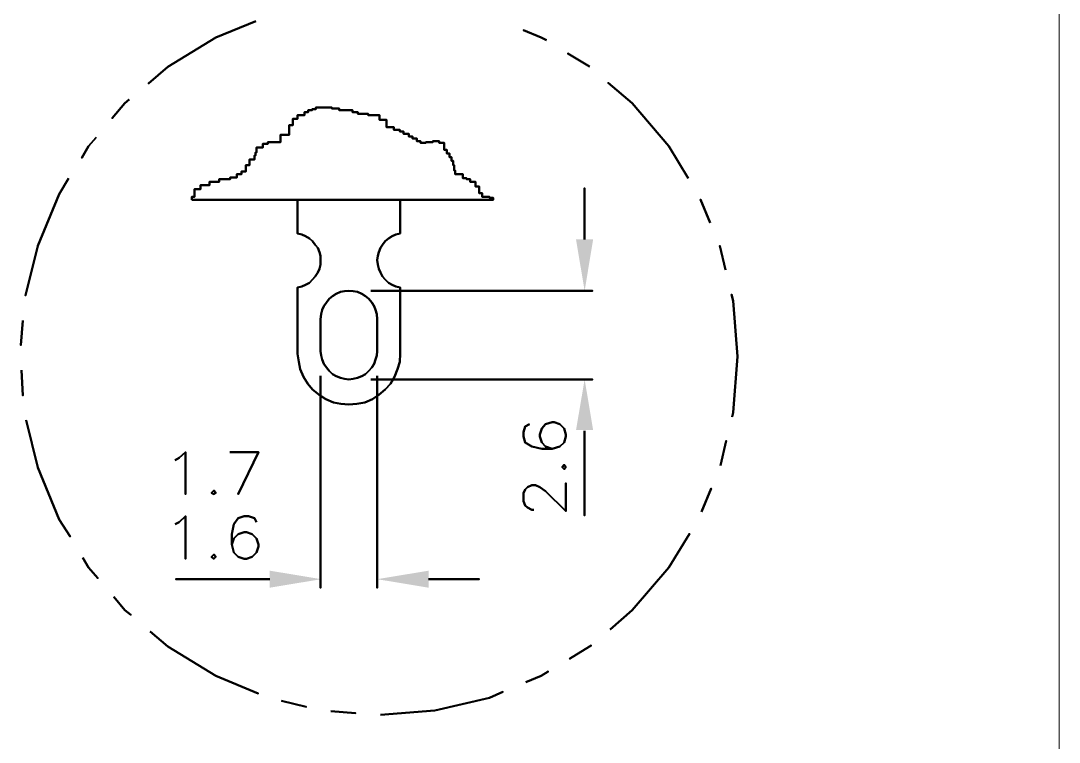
# Model space of a CAD drawing. Header units: millimetres. Extents: x 20 to 2064, y 18 to 2964.
# Drawn here: x 1337 to 2017, y 2134 to 2607 of the extents above; entities that cross this region are included whole.
import ezdxf

# ---------------------------------------------------------------- set-up
doc = ezdxf.new("R2010")
doc.units = ezdxf.units.MM
doc.header["$MEASUREMENT"] = 0
doc.layers.get('0').update_dxf_attribs({"linetype": 'CONTINUOUS'})

msp = doc.modelspace()

# ---------------------------------------------------------------- hatches: boundary and pattern name
at = {"true_color": 0x000007}
for points in [[(1706.31, 2429.87), (1711.9, 2463.54), (1700.66, 2463.54)], [(1711.9, 2338.48), (1706.31, 2371.75), (1700.66, 2338.48)], [(1499.92, 2235.13), (1533.59, 2240.72), (1499.92, 2246.3)], [(1570.34, 2240.72), (1604.01, 2235.13), (1604.01, 2246.3)]]:
    msp.add_hatch(color=0, dxfattribs=at).paths.add_polyline_path(points)

# ---------------------------------------------------------------- linework, layer by layer
at = {"color": 0, "linetype": 'Continuous', "lineweight": 20, "true_color": 0x000007}
msp.add_lwpolyline([(2017.43, 2963.69), (2017.43, 56.81)], close=True, dxfattribs=at)
at = {"color": 0, "linetype": 'Continuous', "lineweight": 40, "true_color": 0x000007}
for points in [[(1490.85, 2606.8), (1464.55, 2595.96)], [(1677.91, 2595.96), (1666.33, 2600.89)], [(1666.33, 2600.89), (1666.33, 2600.89)], [(1464.55, 2595.96), (1433.06, 2576.69)], [(1464.55, 2595.96), (1464.55, 2595.96)], [(1681.39, 2594.18), (1677.91, 2595.96)], [(1677.91, 2595.96), (1677.91, 2595.96)], [(1709.47, 2577.02), (1695.4, 2585.44)], [(1695.4, 2585.44), (1695.4, 2585.44)], [(1433.06, 2576.69), (1420.43, 2565.84)], [(1433.06, 2576.69), (1433.06, 2576.69)], [(1420.43, 2565.84), (1420.43, 2565.84)], [(1737.47, 2552.89), (1721.7, 2566.17)], [(1721.7, 2566.17), (1721.7, 2566.17)], [(1404.98, 2552.89), (1396.63, 2543.03)], [(1407.81, 2555.32), (1404.98, 2552.89)], [(1404.98, 2552.89), (1404.98, 2552.89)], [(1761.6, 2524.82), (1737.47, 2552.89)], [(1737.47, 2552.89), (1737.47, 2552.89)], [(1522.74, 2545.13), (1522.74, 2546.91)], [(1522.74, 2546.91), (1522.74, 2546.91)], [(1522.74, 2546.91), (1525.17, 2546.91)], [(1525.17, 2546.91), (1525.17, 2548.29)], [(1525.17, 2548.29), (1525.17, 2548.29)], [(1525.17, 2548.29), (1527.61, 2548.29)], [(1525.17, 2546.91), (1525.17, 2546.91)], [(1527.61, 2548.29), (1527.61, 2549.01)], [(1527.61, 2549.01), (1527.61, 2549.01)], [(1527.61, 2549.01), (1530.1, 2549.01)], [(1527.61, 2548.29), (1527.61, 2548.29)], [(1530.1, 2549.01), (1530.1, 2550.06)], [(1530.1, 2550.06), (1530.1, 2550.06)], [(1530.1, 2550.06), (1536.35, 2550.06)], [(1530.1, 2549.01), (1530.1, 2549.01)], [(1536.35, 2550.06), (1536.35, 2550.06)], [(1536.35, 2550.06), (1540.56, 2550.06)], [(1540.56, 2550.06), (1540.56, 2550.06)], [(1540.56, 2550.06), (1540.56, 2549.34)], [(1540.56, 2549.34), (1540.56, 2549.34)], [(1540.56, 2549.34), (1543.06, 2549.34)], [(1543.06, 2549.34), (1543.06, 2549.34)], [(1543.06, 2549.34), (1545.49, 2549.34)], [(1545.49, 2549.34), (1545.49, 2549.34)], [(1545.49, 2549.34), (1545.49, 2548.29)], [(1545.49, 2548.29), (1545.49, 2548.29)], [(1545.49, 2548.29), (1551.8, 2548.29)], [(1551.8, 2548.29), (1551.8, 2548.29)], [(1551.8, 2548.29), (1554.23, 2548.29)], [(1554.23, 2548.29), (1554.23, 2548.29)], [(1554.23, 2548.29), (1554.23, 2546.91)], [(1554.23, 2546.91), (1554.23, 2546.91)], [(1554.23, 2546.91), (1557.72, 2546.91)], [(1557.72, 2546.91), (1557.72, 2546.91)], [(1557.72, 2546.91), (1557.72, 2545.86)], [(1396.63, 2543.03), (1396.63, 2543.03)], [(1514.98, 2538.49), (1514.98, 2542.7)], [(1514.98, 2542.7), (1514.98, 2542.7)], [(1514.98, 2542.7), (1518.14, 2542.7)], [(1518.14, 2542.7), (1518.14, 2545.13)], [(1518.14, 2545.13), (1518.14, 2545.13)], [(1518.14, 2545.13), (1522.74, 2545.13)], [(1518.14, 2542.7), (1518.14, 2542.7)], [(1522.74, 2545.13), (1522.74, 2545.13)], [(1557.72, 2545.86), (1557.72, 2545.86)], [(1557.72, 2545.86), (1560.87, 2545.86)], [(1560.87, 2545.86), (1560.87, 2545.86)], [(1560.87, 2545.86), (1564.42, 2545.86)], [(1564.42, 2545.86), (1564.42, 2545.86)], [(1564.42, 2545.86), (1564.42, 2545.13)], [(1564.42, 2545.13), (1564.42, 2545.13)], [(1564.42, 2545.13), (1568.24, 2545.13)], [(1568.24, 2545.13), (1568.24, 2545.13)], [(1568.24, 2545.13), (1571.79, 2545.13)], [(1571.79, 2545.13), (1571.79, 2545.13)], [(1571.79, 2545.13), (1571.79, 2541.98)], [(1571.79, 2541.98), (1571.79, 2541.98)], [(1571.79, 2541.98), (1576.32, 2541.98)], [(1576.32, 2541.98), (1576.32, 2541.98)], [(1576.32, 2541.98), (1576.32, 2537.11)], [(1512.55, 2532.18), (1512.55, 2538.49)], [(1512.55, 2538.49), (1512.55, 2538.49)], [(1512.55, 2538.49), (1514.98, 2538.49)], [(1514.98, 2538.49), (1514.98, 2538.49)], [(1576.32, 2537.11), (1576.32, 2537.11)], [(1576.32, 2537.11), (1581.19, 2537.11)], [(1581.19, 2537.11), (1581.19, 2537.11)], [(1581.19, 2537.11), (1581.19, 2535.34)], [(1581.19, 2535.34), (1581.19, 2535.34)], [(1581.19, 2535.34), (1585.07, 2535.34)], [(1585.07, 2535.34), (1585.07, 2535.34)], [(1585.07, 2535.34), (1585.07, 2534.28)], [(1585.07, 2534.28), (1585.07, 2534.28)], [(1585.07, 2534.28), (1587.5, 2534.28)], [(1587.5, 2534.28), (1587.5, 2534.28)], [(1587.5, 2534.28), (1587.5, 2532.9)], [(1587.5, 2532.9), (1587.5, 2532.9)], [(1587.5, 2532.9), (1591.05, 2532.9)], [(1591.05, 2532.9), (1591.05, 2532.9)], [(1591.05, 2532.9), (1591.05, 2531.13)], [(1386.11, 2530.47), (1381.18, 2524.82)], [(1495.39, 2523.76), (1495.39, 2526.26)], [(1495.39, 2526.26), (1495.39, 2526.26)], [(1495.39, 2526.26), (1498.54, 2526.26)], [(1498.54, 2526.26), (1498.54, 2527.31)], [(1498.54, 2527.31), (1498.54, 2527.31)], [(1498.54, 2527.31), (1501.37, 2527.31)], [(1498.54, 2526.26), (1498.54, 2526.26)], [(1501.37, 2527.31), (1501.37, 2527.31)], [(1501.37, 2527.31), (1506.96, 2527.31)], [(1506.96, 2527.31), (1506.96, 2532.18)], [(1506.96, 2532.18), (1506.96, 2532.18)], [(1506.96, 2532.18), (1512.55, 2532.18)], [(1506.96, 2527.31), (1506.96, 2527.31)], [(1512.55, 2532.18), (1512.55, 2532.18)], [(1591.05, 2531.13), (1591.05, 2531.13)], [(1591.05, 2531.13), (1593.49, 2531.13)], [(1593.49, 2531.13), (1593.49, 2531.13)], [(1593.49, 2531.13), (1593.49, 2529.75)], [(1593.49, 2529.75), (1593.49, 2529.75)], [(1593.49, 2529.75), (1596.31, 2529.75)], [(1596.31, 2529.75), (1596.31, 2529.75)], [(1596.31, 2529.75), (1596.31, 2527.97)], [(1596.31, 2527.97), (1596.31, 2527.97)], [(1596.31, 2527.97), (1598.75, 2527.97)], [(1598.75, 2527.97), (1598.75, 2527.97)], [(1598.75, 2527.97), (1598.75, 2526.92)], [(1598.75, 2526.92), (1598.75, 2526.92)], [(1598.75, 2526.92), (1602.23, 2526.92)], [(1602.23, 2526.92), (1602.23, 2527.31)], [(1602.23, 2527.31), (1602.23, 2527.31)], [(1602.23, 2527.31), (1606.77, 2527.31)], [(1602.23, 2526.92), (1602.23, 2526.92)], [(1606.77, 2527.31), (1606.77, 2527.97)], [(1606.77, 2527.97), (1606.77, 2527.97)], [(1606.77, 2527.97), (1610.97, 2527.97)], [(1606.77, 2527.31), (1606.77, 2527.31)], [(1610.97, 2527.97), (1610.97, 2527.97)], [(1610.97, 2527.97), (1610.97, 2526.92)], [(1610.97, 2526.92), (1610.97, 2526.92)], [(1610.97, 2526.92), (1614.13, 2526.92)], [(1614.13, 2526.92), (1614.13, 2526.92)], [(1614.13, 2526.92), (1614.13, 2522.38)], [(1381.18, 2524.82), (1376.65, 2517.12)], [(1381.18, 2524.82), (1381.18, 2524.82)], [(1490.46, 2518.5), (1490.46, 2520.61)], [(1490.46, 2520.61), (1490.46, 2520.61)], [(1490.46, 2520.61), (1491.18, 2520.61)], [(1491.18, 2520.61), (1491.18, 2523.76)], [(1491.18, 2523.76), (1491.18, 2523.76)], [(1491.18, 2523.76), (1495.39, 2523.76)], [(1491.18, 2520.61), (1491.18, 2520.61)], [(1495.39, 2523.76), (1495.39, 2523.76)], [(1614.13, 2522.38), (1614.13, 2522.38)], [(1614.13, 2522.38), (1615.91, 2522.38)], [(1615.91, 2522.38), (1615.91, 2522.38)], [(1615.91, 2522.38), (1615.91, 2519.95)], [(1615.91, 2519.95), (1615.91, 2519.95)], [(1615.91, 2519.95), (1617.68, 2519.95)], [(1617.68, 2519.95), (1617.68, 2519.95)], [(1617.68, 2519.95), (1617.68, 2517.45)], [(1774.23, 2503.84), (1761.6, 2524.82)], [(1761.6, 2524.82), (1761.6, 2524.82)], [(1376.65, 2517.12), (1376.65, 2517.12)], [(1484.21, 2508.05), (1484.21, 2512.19)], [(1484.21, 2512.19), (1484.21, 2512.19)], [(1484.21, 2512.19), (1486.64, 2512.19)], [(1486.64, 2512.19), (1486.64, 2516.07)], [(1486.64, 2516.07), (1486.64, 2516.07)], [(1486.64, 2516.07), (1489.8, 2516.07)], [(1486.64, 2512.19), (1486.64, 2512.19)], [(1489.8, 2516.07), (1489.8, 2518.5)], [(1489.8, 2518.5), (1489.8, 2518.5)], [(1489.8, 2518.5), (1490.46, 2518.5)], [(1489.8, 2516.07), (1489.8, 2516.07)], [(1490.46, 2518.5), (1490.46, 2518.5)], [(1617.68, 2517.45), (1617.68, 2517.45)], [(1617.68, 2517.45), (1619.06, 2517.45)], [(1619.06, 2517.45), (1619.06, 2517.45)], [(1619.06, 2517.45), (1619.06, 2515.02)], [(1619.06, 2515.02), (1619.06, 2515.02)], [(1619.06, 2515.02), (1620.11, 2515.02)], [(1620.11, 2515.02), (1620.11, 2515.02)], [(1620.11, 2515.02), (1620.11, 2512.19)], [(1620.11, 2512.19), (1620.11, 2512.19)], [(1620.11, 2512.19), (1620.84, 2512.19)], [(1620.84, 2512.19), (1620.84, 2512.19)], [(1620.84, 2512.19), (1620.84, 2508.71)], [(1478.23, 2504.17), (1478.23, 2506.27)], [(1478.23, 2506.27), (1478.23, 2506.27)], [(1478.23, 2506.27), (1481.38, 2506.27)], [(1481.38, 2506.27), (1481.38, 2508.05)], [(1481.38, 2508.05), (1481.38, 2508.05)], [(1481.38, 2508.05), (1484.21, 2508.05)], [(1481.38, 2506.27), (1481.38, 2506.27)], [(1484.21, 2508.05), (1484.21, 2508.05)], [(1620.84, 2508.71), (1620.84, 2508.71)], [(1620.84, 2508.71), (1621.49, 2508.71)], [(1621.49, 2508.71), (1621.49, 2508.71)], [(1621.49, 2508.71), (1621.49, 2506.27)], [(1621.49, 2506.27), (1621.49, 2506.27)], [(1621.49, 2506.27), (1626.43, 2506.27)], [(1626.43, 2506.27), (1626.43, 2506.27)], [(1626.43, 2506.27), (1626.43, 2503.84)], [(1367.9, 2503.45), (1361.92, 2493.32)], [(1454.43, 2496.48), (1454.43, 2499.24)], [(1454.43, 2499.24), (1454.43, 2499.24)], [(1454.43, 2499.24), (1460.34, 2499.24)], [(1460.34, 2499.24), (1460.34, 2501.34)], [(1460.34, 2501.34), (1460.34, 2501.34)], [(1460.34, 2501.34), (1466.66, 2501.34)], [(1460.34, 2499.24), (1460.34, 2499.24)], [(1466.66, 2501.34), (1466.66, 2503.12)], [(1466.66, 2503.12), (1466.66, 2503.12)], [(1466.66, 2503.12), (1474.02, 2503.12)], [(1466.66, 2501.34), (1466.66, 2501.34)], [(1474.02, 2503.12), (1474.02, 2504.17)], [(1474.02, 2504.17), (1474.02, 2504.17)], [(1474.02, 2504.17), (1478.23, 2504.17)], [(1474.02, 2503.12), (1474.02, 2503.12)], [(1478.23, 2504.17), (1478.23, 2504.17)], [(1626.43, 2503.84), (1626.43, 2503.84)], [(1626.43, 2503.84), (1628.86, 2503.84)], [(1628.86, 2503.84), (1628.86, 2503.84)], [(1628.86, 2503.84), (1628.86, 2503.12)], [(1628.86, 2503.12), (1628.86, 2503.12)], [(1628.86, 2503.12), (1631.29, 2503.12)], [(1631.29, 2503.12), (1631.29, 2503.12)], [(1631.29, 2503.12), (1631.29, 2501.34)], [(1631.29, 2501.34), (1631.29, 2501.34)], [(1631.29, 2501.34), (1634.84, 2501.34)], [(1634.84, 2501.34), (1634.84, 2501.34)], [(1634.84, 2501.34), (1634.84, 2498.19)], [(1361.92, 2493.32), (1347.91, 2459.33)], [(1361.92, 2493.32), (1361.92, 2493.32)], [(1450.55, 2493.98), (1450.55, 2496.48)], [(1450.55, 2496.48), (1450.55, 2496.48)], [(1450.55, 2496.48), (1454.43, 2496.48)], [(1450.55, 2491.55), (1450.55, 2493.98)], [(1450.55, 2493.98), (1450.55, 2493.98)], [(1454.43, 2496.48), (1454.43, 2496.48)], [(1634.84, 2498.19), (1634.84, 2498.19)], [(1634.84, 2498.19), (1637.27, 2498.19)], [(1637.27, 2498.19), (1637.27, 2498.19)], [(1637.27, 2498.19), (1637.27, 2493.98)], [(1637.27, 2493.98), (1637.27, 2493.98)], [(1637.27, 2493.98), (1639.05, 2493.98)], [(1639.05, 2493.98), (1639.05, 2493.98)], [(1639.05, 2493.98), (1639.05, 2491.55)], [(1706.31, 2463.54), (1706.31, 2497.14)], [(1706.31, 2497.14), (1706.31, 2497.14)], [(1448.77, 2489.44), (1448.77, 2491.55)], [(1448.77, 2491.55), (1448.77, 2491.55)], [(1448.77, 2491.55), (1450.55, 2491.55)], [(1448.77, 2489.44), (1646.35, 2489.44)], [(1450.55, 2491.55), (1450.55, 2491.55)], [(1518.14, 2467.42), (1518.14, 2489.44)], [(1518.14, 2489.44), (1518.14, 2489.44)], [(1585.4, 2467.42), (1585.4, 2489.44)], [(1585.4, 2489.44), (1585.4, 2489.44)], [(1639.05, 2491.55), (1639.05, 2491.55)], [(1639.05, 2491.55), (1643.91, 2491.55)], [(1643.91, 2491.55), (1643.91, 2491.55)], [(1643.91, 2491.55), (1643.91, 2490.82)], [(1643.91, 2490.82), (1643.91, 2490.82)], [(1643.91, 2490.82), (1646.35, 2490.82)], [(1646.35, 2490.82), (1646.35, 2490.82)], [(1646.35, 2490.82), (1646.35, 2489.44)], [(1646.35, 2489.44), (1646.35, 2489.44)], [(1646.35, 2489.44), (1646.35, 2489.44)], [(1788.63, 2474.39), (1782.32, 2489.77)], [(1782.32, 2489.77), (1782.32, 2489.77)], [(1520.96, 2466.69), (1518.14, 2467.42)], [(1518.14, 2467.42), (1518.14, 2467.42)], [(1523.4, 2465.64), (1520.96, 2466.69)], [(1520.96, 2466.69), (1520.96, 2466.69)], [(1525.9, 2464.26), (1523.4, 2465.64)], [(1523.4, 2465.64), (1523.4, 2465.64)], [(1580.14, 2465.64), (1577.71, 2464.26)], [(1582.64, 2466.69), (1580.14, 2465.64)], [(1580.14, 2465.64), (1580.14, 2465.64)], [(1585.4, 2467.42), (1582.64, 2466.69)], [(1582.64, 2466.69), (1582.64, 2466.69)], [(1347.91, 2459.33), (1339.83, 2426.72)], [(1347.91, 2459.33), (1347.91, 2459.33)], [(1528, 2462.49), (1525.9, 2464.26)], [(1525.9, 2464.26), (1525.9, 2464.26)], [(1529.71, 2460.05), (1528, 2462.49)], [(1528, 2462.49), (1528, 2462.49)], [(1531.48, 2457.95), (1529.71, 2460.05)], [(1529.71, 2460.05), (1529.71, 2460.05)], [(1532.54, 2455.12), (1531.48, 2457.95)], [(1531.48, 2457.95), (1531.48, 2457.95)], [(1572.45, 2457.95), (1571.39, 2455.12)], [(1573.89, 2460.05), (1572.45, 2457.95)], [(1572.45, 2457.95), (1572.45, 2457.95)], [(1575.6, 2462.49), (1573.89, 2460.05)], [(1573.89, 2460.05), (1573.89, 2460.05)], [(1577.71, 2464.26), (1575.6, 2462.49)], [(1575.6, 2462.49), (1575.6, 2462.49)], [(1577.71, 2464.26), (1577.71, 2464.26)], [(1794.94, 2459.33), (1794.87, 2459.4)], [(1794.87, 2459.4), (1794.87, 2459.4)], [(1798.75, 2443.55), (1794.94, 2459.33)], [(1794.94, 2459.33), (1794.94, 2459.33)], [(1533.19, 2452.69), (1532.54, 2455.12)], [(1532.54, 2455.12), (1532.54, 2455.12)], [(1533.19, 2449.86), (1533.19, 2452.69)], [(1533.19, 2452.69), (1533.19, 2452.69)], [(1570.74, 2452.69), (1570.34, 2449.86)], [(1571.39, 2455.12), (1570.74, 2452.69)], [(1570.74, 2452.69), (1570.74, 2452.69)], [(1571.39, 2455.12), (1571.39, 2455.12)], [(1531.48, 2441.84), (1532.54, 2444.27)], [(1532.54, 2444.27), (1533.19, 2447.03)], [(1532.54, 2444.27), (1532.54, 2444.27)], [(1533.19, 2447.03), (1533.19, 2449.86)], [(1533.19, 2449.86), (1533.19, 2449.86)], [(1533.19, 2447.03), (1533.19, 2447.03)], [(1570.34, 2449.86), (1570.34, 2449.86)], [(1570.34, 2449.86), (1570.74, 2447.03)], [(1570.74, 2447.03), (1570.74, 2447.03)], [(1570.74, 2447.03), (1571.39, 2444.27)], [(1571.39, 2444.27), (1571.39, 2444.27)], [(1571.39, 2444.27), (1572.45, 2441.84)], [(1525.9, 2435.13), (1528, 2437.24)], [(1528, 2437.24), (1529.71, 2439.34)], [(1528, 2437.24), (1528, 2437.24)], [(1529.71, 2439.34), (1531.48, 2441.84)], [(1529.71, 2439.34), (1529.71, 2439.34)], [(1531.48, 2441.84), (1531.48, 2441.84)], [(1572.45, 2441.84), (1572.45, 2441.84)], [(1572.45, 2441.84), (1573.89, 2439.34)], [(1573.89, 2439.34), (1573.89, 2439.34)], [(1573.89, 2439.34), (1575.6, 2437.24)], [(1575.6, 2437.24), (1575.6, 2437.24)], [(1575.6, 2437.24), (1577.71, 2435.13)], [(1518.14, 2431.98), (1520.96, 2432.7)], [(1518.14, 2388.58), (1518.14, 2431.98)], [(1518.14, 2431.98), (1518.14, 2431.98)], [(1520.96, 2432.7), (1523.4, 2433.75)], [(1520.96, 2432.7), (1520.96, 2432.7)], [(1523.4, 2433.75), (1525.9, 2435.13)], [(1523.4, 2433.75), (1523.4, 2433.75)], [(1525.9, 2435.13), (1525.9, 2435.13)], [(1577.71, 2435.13), (1577.71, 2435.13)], [(1577.71, 2435.13), (1580.14, 2433.75)], [(1580.14, 2433.75), (1580.14, 2433.75)], [(1580.14, 2433.75), (1582.64, 2432.7)], [(1582.64, 2432.7), (1582.64, 2432.7)], [(1582.64, 2432.7), (1585.4, 2431.98)], [(1585.4, 2431.98), (1585.4, 2431.98)], [(1585.4, 2388.58), (1585.4, 2431.98)], [(1585.4, 2431.98), (1585.4, 2431.98)], [(1339.83, 2426.72), (1339.83, 2426.72)], [(1538.85, 2424.61), (1537.07, 2422.18)], [(1540.95, 2426.39), (1538.85, 2424.61)], [(1538.85, 2424.61), (1538.85, 2424.61)], [(1543.38, 2427.77), (1540.95, 2426.39)], [(1540.95, 2426.39), (1540.95, 2426.39)], [(1546.21, 2429.22), (1543.38, 2427.77)], [(1543.38, 2427.77), (1543.38, 2427.77)], [(1548.97, 2429.55), (1546.21, 2429.22)], [(1546.21, 2429.22), (1546.21, 2429.22)], [(1551.8, 2429.87), (1548.97, 2429.55)], [(1548.97, 2429.55), (1548.97, 2429.55)], [(1554.63, 2429.55), (1551.8, 2429.87)], [(1551.8, 2429.87), (1551.8, 2429.87)], [(1557.39, 2429.22), (1554.63, 2429.55)], [(1554.63, 2429.55), (1554.63, 2429.55)], [(1560.22, 2427.77), (1557.39, 2429.22)], [(1557.39, 2429.22), (1557.39, 2429.22)], [(1562.65, 2426.39), (1560.22, 2427.77)], [(1560.22, 2427.77), (1560.22, 2427.77)], [(1564.75, 2424.61), (1562.65, 2426.39)], [(1562.65, 2426.39), (1562.65, 2426.39)], [(1566.86, 2422.18), (1564.75, 2424.61)], [(1564.75, 2424.61), (1564.75, 2424.61)], [(1566.13, 2429.87), (1711.5, 2429.87)], [(1711.5, 2429.87), (1711.5, 2429.87)], [(1803.68, 2423.23), (1802.63, 2427.44)], [(1802.63, 2427.44), (1802.63, 2427.44)], [(1534.25, 2417.32), (1533.59, 2414.49)], [(1535.3, 2419.75), (1534.25, 2417.32)], [(1534.25, 2417.32), (1534.25, 2417.32)], [(1537.07, 2422.18), (1535.3, 2419.75)], [(1535.3, 2419.75), (1535.3, 2419.75)], [(1537.07, 2422.18), (1537.07, 2422.18)], [(1568.24, 2419.75), (1566.86, 2422.18)], [(1566.86, 2422.18), (1566.86, 2422.18)], [(1569.29, 2417.32), (1568.24, 2419.75)], [(1568.24, 2419.75), (1568.24, 2419.75)], [(1570.01, 2414.49), (1569.29, 2417.32)], [(1569.29, 2417.32), (1569.29, 2417.32)], [(1806.45, 2386.81), (1803.68, 2423.23)], [(1803.68, 2423.23), (1803.68, 2423.23)], [(1338.12, 2410.28), (1336.67, 2394.17)], [(1533.59, 2414.49), (1533.19, 2411.33)], [(1533.19, 2411.33), (1533.19, 2411.33)], [(1533.19, 2411.33), (1533.19, 2390.29)], [(1533.59, 2414.49), (1533.59, 2414.49)], [(1570.34, 2411.33), (1570.01, 2414.49)], [(1570.01, 2414.49), (1570.01, 2414.49)], [(1570.34, 2411.33), (1570.34, 2390.29)], [(1336.67, 2394.17), (1336.67, 2394.17)], [(1533.19, 2390.29), (1533.59, 2387.53)], [(1533.19, 2390.29), (1533.19, 2390.29)], [(1570.01, 2387.53), (1570.34, 2390.29)], [(1570.34, 2390.29), (1570.34, 2390.29)], [(1570.34, 2390.29), (1570.34, 2390.29)], [(1518.14, 2388.58), (1518.86, 2383.32)], [(1518.86, 2383.32), (1518.86, 2383.32)], [(1518.86, 2383.32), (1519.91, 2378.39)], [(1533.59, 2387.53), (1533.59, 2387.53)], [(1533.59, 2387.53), (1534.25, 2384.71)], [(1534.25, 2384.71), (1534.25, 2384.71)], [(1534.25, 2384.71), (1535.3, 2381.88)], [(1568.24, 2381.88), (1569.29, 2384.71)], [(1569.29, 2384.71), (1570.01, 2387.53)], [(1569.29, 2384.71), (1569.29, 2384.71)], [(1570.01, 2387.53), (1570.01, 2387.53)], [(1583.69, 2378.39), (1585.07, 2383.32)], [(1585.07, 2383.32), (1585.4, 2388.58)], [(1585.07, 2383.32), (1585.07, 2383.32)], [(1585.4, 2388.58), (1585.4, 2388.58)], [(1803.68, 2350.06), (1806.45, 2386.81)], [(1806.45, 2386.81), (1806.45, 2386.81)], [(1337.07, 2377.74), (1338.12, 2361.23)], [(1519.91, 2378.39), (1519.91, 2378.39)], [(1519.91, 2378.39), (1522.02, 2373.53)], [(1535.3, 2381.88), (1535.3, 2381.88)], [(1535.3, 2381.88), (1537.07, 2379.45)], [(1537.07, 2379.45), (1537.07, 2379.45)], [(1537.07, 2379.45), (1538.85, 2377.34)], [(1538.85, 2377.34), (1538.85, 2377.34)], [(1538.85, 2377.34), (1540.95, 2375.24)], [(1562.65, 2375.24), (1564.75, 2377.34)], [(1564.75, 2377.34), (1566.86, 2379.45)], [(1564.75, 2377.34), (1564.75, 2377.34)], [(1566.86, 2379.45), (1568.24, 2381.88)], [(1566.86, 2379.45), (1566.86, 2379.45)], [(1568.24, 2381.88), (1568.24, 2381.88)], [(1581.58, 2373.53), (1583.69, 2378.39)], [(1583.69, 2378.39), (1583.69, 2378.39)], [(1522.02, 2373.53), (1522.02, 2373.53)], [(1522.02, 2373.53), (1524.84, 2368.93)], [(1533.19, 2374.19), (1533.19, 2235.13)], [(1540.95, 2375.24), (1540.95, 2375.24)], [(1540.95, 2375.24), (1543.38, 2373.86)], [(1543.38, 2373.86), (1543.38, 2373.86)], [(1543.38, 2373.86), (1546.21, 2372.8)], [(1546.21, 2372.8), (1546.21, 2372.8)], [(1546.21, 2372.8), (1548.97, 2372.08)], [(1548.97, 2372.08), (1548.97, 2372.08)], [(1548.97, 2372.08), (1551.8, 2371.75)], [(1551.8, 2371.75), (1554.63, 2372.08)], [(1551.8, 2371.75), (1551.8, 2371.75)], [(1554.63, 2372.08), (1557.39, 2372.8)], [(1554.63, 2372.08), (1554.63, 2372.08)], [(1557.39, 2372.8), (1560.22, 2373.86)], [(1557.39, 2372.8), (1557.39, 2372.8)], [(1560.22, 2373.86), (1562.65, 2375.24)], [(1560.22, 2373.86), (1560.22, 2373.86)], [(1562.65, 2375.24), (1562.65, 2375.24)], [(1566.13, 2371.75), (1711.5, 2371.75)], [(1570.34, 2374.19), (1570.34, 2235.13)], [(1579.09, 2368.93), (1581.58, 2373.53)], [(1581.58, 2373.53), (1581.58, 2373.53)], [(1711.5, 2371.75), (1711.5, 2371.75)], [(1524.84, 2368.93), (1524.84, 2368.93)], [(1524.84, 2368.93), (1528, 2365.11)], [(1528, 2365.11), (1528, 2365.11)], [(1528, 2365.11), (1532.21, 2361.56)], [(1571.39, 2361.56), (1575.6, 2365.11)], [(1575.6, 2365.11), (1579.09, 2368.93)], [(1575.6, 2365.11), (1575.6, 2365.11)], [(1579.09, 2368.93), (1579.09, 2368.93)], [(1338.12, 2361.23), (1338.12, 2361.23)], [(1532.21, 2361.56), (1532.21, 2361.56)], [(1532.21, 2361.56), (1536.74, 2358.8)], [(1536.74, 2358.8), (1536.74, 2358.8)], [(1536.74, 2358.8), (1541.61, 2356.7)], [(1541.61, 2356.7), (1541.61, 2356.7)], [(1541.61, 2356.7), (1546.54, 2355.64)], [(1546.54, 2355.64), (1546.54, 2355.64)], [(1546.54, 2355.64), (1551.8, 2355.32)], [(1551.8, 2355.32), (1557.06, 2355.64)], [(1557.06, 2355.64), (1562.32, 2356.7)], [(1557.06, 2355.64), (1557.06, 2355.64)], [(1562.32, 2356.7), (1567.19, 2358.8)], [(1562.32, 2356.7), (1562.32, 2356.7)], [(1567.19, 2358.8), (1571.39, 2361.56)], [(1567.19, 2358.8), (1567.19, 2358.8)], [(1571.39, 2361.56), (1571.39, 2361.56)], [(1551.8, 2355.32), (1551.8, 2355.32)], [(1802.96, 2347.23), (1803.68, 2350.06)], [(1803.68, 2350.06), (1803.68, 2350.06)], [(1340.22, 2345.12), (1347.91, 2313.96)], [(1670.21, 2342.3), (1667.39, 2340.92)], [(1680.73, 2342.3), (1678.24, 2339.54)], [(1684.94, 2343.74), (1680.73, 2342.3)], [(1680.73, 2342.3), (1680.73, 2342.3)], [(1686.32, 2343.74), (1684.94, 2343.74)], [(1684.94, 2343.74), (1684.94, 2343.74)], [(1690.14, 2342.3), (1686.32, 2343.74)], [(1686.32, 2343.74), (1686.32, 2343.74)], [(1692.96, 2339.54), (1690.14, 2342.3)], [(1690.14, 2342.3), (1690.14, 2342.3)], [(1667.39, 2340.92), (1666.33, 2337.04)], [(1666.33, 2337.04), (1666.33, 2337.04)], [(1666.33, 2337.04), (1666.33, 2334.28)], [(1667.39, 2340.92), (1667.39, 2340.92)], [(1678.24, 2339.54), (1676.85, 2335.66)], [(1676.85, 2335.66), (1676.85, 2335.66)], [(1676.85, 2335.66), (1676.85, 2334.28)], [(1678.24, 2339.54), (1678.24, 2339.54)], [(1694.02, 2335.66), (1692.96, 2339.54)], [(1692.96, 2339.54), (1692.96, 2339.54)], [(1694.02, 2334.28), (1694.02, 2335.66)], [(1694.02, 2335.66), (1694.02, 2335.66)], [(1706.31, 2338.09), (1706.31, 2282.4)], [(1666.33, 2334.28), (1666.33, 2334.28)], [(1666.33, 2334.28), (1667.39, 2330.4)], [(1667.39, 2330.4), (1667.39, 2330.4)], [(1667.39, 2330.4), (1671.59, 2327.64)], [(1676.85, 2334.28), (1676.85, 2334.28)], [(1676.85, 2334.28), (1678.24, 2330.4)], [(1678.24, 2330.4), (1678.24, 2330.4)], [(1678.24, 2330.4), (1680.73, 2327.64)], [(1690.14, 2327.64), (1692.96, 2330.4)], [(1692.96, 2330.4), (1694.02, 2334.28)], [(1692.96, 2330.4), (1692.96, 2330.4)], [(1694.02, 2334.28), (1694.02, 2334.28)], [(1795.27, 2315.34), (1799.15, 2331.45)], [(1799.15, 2331.45), (1799.15, 2331.45)], [(1440.42, 2320.27), (1444.56, 2324.08)], [(1444.56, 2324.08), (1444.56, 2324.08)], [(1444.56, 2324.08), (1444.56, 2296.4)], [(1473.69, 2324.08), (1492.56, 2324.08)], [(1492.56, 2324.08), (1479.28, 2296.4)], [(1492.56, 2324.08), (1492.56, 2324.08)], [(1671.59, 2327.64), (1671.59, 2327.64)], [(1671.59, 2327.64), (1678.24, 2326.19)], [(1678.24, 2326.19), (1678.24, 2326.19)], [(1678.24, 2326.19), (1684.94, 2326.19)], [(1680.73, 2327.64), (1680.73, 2327.64)], [(1680.73, 2327.64), (1684.94, 2326.19)], [(1684.94, 2326.19), (1690.14, 2327.64)], [(1684.94, 2326.19), (1684.94, 2326.19)], [(1684.94, 2326.19), (1684.94, 2326.19)], [(1690.14, 2327.64), (1690.14, 2327.64)], [(1437.92, 2318.82), (1440.42, 2320.27)], [(1440.42, 2320.27), (1440.42, 2320.27)], [(1692.96, 2315.67), (1691.58, 2314.29)], [(1694.02, 2314.29), (1692.96, 2315.67)], [(1692.96, 2315.67), (1692.96, 2315.67)], [(1347.91, 2313.96), (1347.91, 2313.96)], [(1347.91, 2313.96), (1361.92, 2279.97)], [(1691.58, 2314.29), (1692.96, 2312.91)], [(1691.58, 2314.29), (1691.58, 2314.29)], [(1692.96, 2312.91), (1694.02, 2314.29)], [(1692.96, 2312.91), (1692.96, 2312.91)], [(1694.02, 2314.29), (1694.02, 2314.29)], [(1667.39, 2299.56), (1668.77, 2301.01)], [(1668.77, 2301.01), (1671.59, 2302.39)], [(1668.77, 2301.01), (1668.77, 2301.01)], [(1671.59, 2302.39), (1671.59, 2302.39)], [(1671.59, 2302.39), (1674.03, 2302.39)], [(1674.03, 2302.39), (1674.03, 2302.39)], [(1674.03, 2302.39), (1676.85, 2301.01)], [(1676.85, 2301.01), (1676.85, 2301.01)], [(1676.85, 2301.01), (1680.73, 2298.51)], [(1694.02, 2285.23), (1694.02, 2303.77)], [(1694.02, 2303.77), (1694.02, 2303.77)], [(1444.56, 2296.4), (1444.56, 2296.4)], [(1463.17, 2298.9), (1461.79, 2297.46)], [(1461.79, 2297.46), (1461.79, 2297.46)], [(1461.79, 2297.46), (1463.17, 2296.4)], [(1464.55, 2297.46), (1463.17, 2298.9)], [(1463.17, 2298.9), (1463.17, 2298.9)], [(1463.17, 2296.4), (1464.55, 2297.46)], [(1463.17, 2296.4), (1463.17, 2296.4)], [(1464.55, 2297.46), (1464.55, 2297.46)], [(1479.28, 2296.4), (1479.28, 2296.4)], [(1666.33, 2297.13), (1667.39, 2299.56)], [(1666.33, 2291.87), (1666.33, 2297.13)], [(1666.33, 2297.13), (1666.33, 2297.13)], [(1667.39, 2299.56), (1667.39, 2299.56)], [(1680.73, 2298.51), (1680.73, 2298.51)], [(1680.73, 2298.51), (1694.02, 2285.23)], [(1782.97, 2284.9), (1789.28, 2300.28)], [(1789.28, 2300.28), (1789.28, 2300.28)], [(1667.39, 2289.11), (1666.33, 2291.87)], [(1666.33, 2291.87), (1666.33, 2291.87)], [(1668.77, 2287.66), (1667.39, 2289.11)], [(1667.39, 2289.11), (1667.39, 2289.11)], [(1671.59, 2286.28), (1668.77, 2287.66)], [(1668.77, 2287.66), (1668.77, 2287.66)], [(1440.42, 2278.19), (1444.56, 2282.07)], [(1444.56, 2282.07), (1444.56, 2282.07)], [(1444.56, 2282.07), (1444.56, 2254.06)], [(1479.28, 2280.69), (1476.45, 2276.81)], [(1483.16, 2282.07), (1479.28, 2280.69)], [(1479.28, 2280.69), (1479.28, 2280.69)], [(1485.92, 2282.07), (1483.16, 2282.07)], [(1483.16, 2282.07), (1483.16, 2282.07)], [(1489.8, 2280.69), (1485.92, 2282.07)], [(1485.92, 2282.07), (1485.92, 2282.07)], [(1491.18, 2278.19), (1489.8, 2280.69)], [(1489.8, 2280.69), (1489.8, 2280.69)], [(1672.98, 2286.28), (1671.59, 2286.28)], [(1671.59, 2286.28), (1671.59, 2286.28)], [(1694.02, 2285.23), (1694.02, 2285.23)], [(1706.31, 2282.4), (1706.31, 2282.4)], [(1361.92, 2279.97), (1361.92, 2279.97)], [(1361.92, 2279.97), (1368.95, 2268.72)], [(1437.92, 2276.81), (1440.42, 2278.19)], [(1440.42, 2278.19), (1440.42, 2278.19)], [(1476.45, 2276.81), (1475.07, 2270.17)], [(1476.45, 2276.81), (1476.45, 2276.81)], [(1368.95, 2268.72), (1368.95, 2268.72)], [(1475.07, 2270.17), (1475.07, 2270.17)], [(1475.07, 2270.17), (1475.07, 2263.53)], [(1476.45, 2267.34), (1475.07, 2263.53)], [(1479.28, 2270.17), (1476.45, 2267.34)], [(1476.45, 2267.34), (1476.45, 2267.34)], [(1483.16, 2271.55), (1479.28, 2270.17)], [(1479.28, 2270.17), (1479.28, 2270.17)], [(1484.54, 2271.55), (1483.16, 2271.55)], [(1483.16, 2271.55), (1483.16, 2271.55)], [(1488.42, 2270.17), (1484.54, 2271.55)], [(1484.54, 2271.55), (1484.54, 2271.55)], [(1491.18, 2267.34), (1488.42, 2270.17)], [(1488.42, 2270.17), (1488.42, 2270.17)], [(1492.56, 2263.53), (1491.18, 2267.34)], [(1491.18, 2267.34), (1491.18, 2267.34)], [(1761.6, 2248.41), (1774.95, 2270.5)], [(1774.95, 2270.5), (1774.95, 2270.5)], [(1475.07, 2263.53), (1475.07, 2263.53)], [(1475.07, 2263.53), (1476.45, 2258.27)], [(1475.07, 2263.53), (1475.07, 2263.53)], [(1491.18, 2258.27), (1492.56, 2262.08)], [(1492.56, 2262.08), (1492.56, 2263.53)], [(1492.56, 2263.53), (1492.56, 2263.53)], [(1492.56, 2262.08), (1492.56, 2262.08)], [(1377.3, 2254.72), (1381.18, 2248.41)], [(1444.56, 2254.06), (1444.56, 2254.06)], [(1463.17, 2256.82), (1461.79, 2255.44)], [(1461.79, 2255.44), (1461.79, 2255.44)], [(1461.79, 2255.44), (1463.17, 2254.06)], [(1464.55, 2255.44), (1463.17, 2256.82)], [(1463.17, 2256.82), (1463.17, 2256.82)], [(1463.17, 2254.06), (1464.55, 2255.44)], [(1463.17, 2254.06), (1463.17, 2254.06)], [(1464.55, 2255.44), (1464.55, 2255.44)], [(1476.45, 2258.27), (1476.45, 2258.27)], [(1476.45, 2258.27), (1479.28, 2255.44)], [(1479.28, 2255.44), (1479.28, 2255.44)], [(1479.28, 2255.44), (1483.16, 2254.06)], [(1483.16, 2254.06), (1483.16, 2254.06)], [(1483.16, 2254.06), (1484.54, 2254.06)], [(1484.54, 2254.06), (1488.42, 2255.44)], [(1484.54, 2254.06), (1484.54, 2254.06)], [(1488.42, 2255.44), (1491.18, 2258.27)], [(1488.42, 2255.44), (1488.42, 2255.44)], [(1491.18, 2258.27), (1491.18, 2258.27)], [(1381.18, 2248.41), (1381.18, 2248.41)], [(1381.18, 2248.41), (1387.17, 2241.44)], [(1737.47, 2220.4), (1761.6, 2248.41)], [(1761.6, 2248.41), (1761.6, 2248.41)], [(1387.17, 2241.44), (1387.17, 2241.44)], [(1499.92, 2240.72), (1438.32, 2240.72)], [(1438.32, 2240.72), (1438.32, 2240.72)], [(1604.01, 2240.72), (1637.27, 2240.72)], [(1637.27, 2240.72), (1637.27, 2240.72)], [(1533.19, 2235.13), (1533.19, 2235.13)], [(1570.34, 2235.13), (1570.34, 2235.13)], [(1397.69, 2229.14), (1404.98, 2220.4)], [(1404.98, 2220.4), (1404.98, 2220.4)], [(1404.98, 2220.4), (1408.86, 2217.24)], [(1723.08, 2207.78), (1737.47, 2220.4)], [(1737.47, 2220.4), (1737.47, 2220.4)], [(1408.86, 2217.24), (1408.86, 2217.24)], [(1421.49, 2206.39), (1433.06, 2196.6)], [(1433.06, 2196.6), (1433.06, 2196.6)], [(1433.06, 2196.6), (1464.55, 2177.33)], [(1696.45, 2188.51), (1709.47, 2196.6)], [(1709.47, 2196.6), (1710.52, 2197.32)], [(1709.47, 2196.6), (1709.47, 2196.6)], [(1710.52, 2197.32), (1710.52, 2197.32)], [(1677.91, 2177.33), (1682.44, 2180.1)], [(1682.44, 2180.1), (1682.44, 2180.1)], [(1464.55, 2177.33), (1464.55, 2177.33)], [(1464.55, 2177.33), (1492.23, 2165.76)], [(1667.72, 2173.13), (1677.91, 2177.33)], [(1677.91, 2177.33), (1677.91, 2177.33)], [(1492.23, 2165.76), (1492.23, 2165.76)], [(1643.91, 2162.93), (1652.66, 2166.81)], [(1652.66, 2166.81), (1652.66, 2166.81)], [(1507.68, 2160.83), (1523.79, 2157.02)], [(1608.21, 2154.58), (1643.91, 2162.93)], [(1643.91, 2162.93), (1643.91, 2162.93)], [(1523.79, 2157.02), (1523.79, 2157.02)], [(1539.9, 2154.19), (1556.01, 2152.81)], [(1556.01, 2152.81), (1556.01, 2152.81)], [(1572.45, 2151.76), (1608.21, 2154.58)], [(1608.21, 2154.58), (1608.21, 2154.58)]]:
    msp.add_lwpolyline(points, close=True, dxfattribs=at)

doc.saveas('drawing.dxf')
